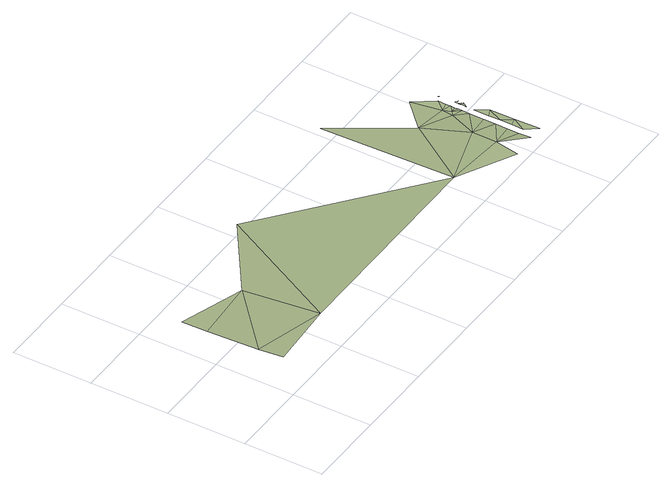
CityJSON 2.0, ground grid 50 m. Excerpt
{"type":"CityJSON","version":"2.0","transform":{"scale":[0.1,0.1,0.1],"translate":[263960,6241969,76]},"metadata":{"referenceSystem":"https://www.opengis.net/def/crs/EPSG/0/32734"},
"CityObjects":{
"terrain1":{"type":"TINRelief","geometry":[{"type":"CompositeSurface","lod":"1","boundaries":[[[0,1,2]],[[3,0,4]],[[4,5,3]],[[2,4,0]],[[6,4,2]],[[6,2,7]],[[8,9,7]],[[10,7,11]],[[9,12,7]],[[7,12,11]],[[13,14,9]],[[15,12,9]],[[9,14,16]],[[17,11,12]],[[16,15,9]],[[12,15,18]],[[11,17,19]],[[12,20,17]],[[18,20,12]],[[21,22,23]],[[23,22,24]],[[11,19,25]],[[24,22,26]],[[27,19,17]],[[27,17,28]],[[17,20,28]],[[22,29,26]],[[29,30,26]],[[31,27,28]],[[27,32,19]],[[31,33,27]],[[33,32,27]],[[30,29,34]],[[19,32,35]],[[25,19,36]],[[19,35,36]],[[37,38,39]],[[40,41,42]],[[38,37,42]],[[41,40,43]],[[43,44,41]],[[37,40,42]],[[44,43,45]],[[44,45,46]],[[40,47,43]],[[47,45,43]],[[48,46,49]],[[50,51,52]],[[51,50,53]],[[52,51,54]]]}]}
},
"vertices":[
[18,236,213],[6,66,238],[471,118,207],[53,590,162],[487,635,135],[70,763,146],[1028,1004,72],[1938,166,138],[2339,5,99],[2370,160,97],[2060,1106,0],[2290,616,56],[2381,321,87],[2510,24,91],[2517,105,80],[2533,266,67],[2525,185,71],[2488,519,47],[2541,346,57],[2510,597,37],[2551,449,48],[2605,25,88],[2618,194,70],[2559,101,80],[2567,181,75],[2492,800,22],[2575,262,66],[2522,542,42],[2556,500,44],[2631,363,56],[2583,342,57],[2559,525,44],[2563,579,39],[2561,551,39],[2593,444,47],[2565,607,36],[2569,663,33],[2620,528,43],[2601,521,43],[2598,496,43],[2605,540,38],[2603,547,38],[2602,534,43],[2606,547,38],[2603,548,38],[2606,555,38],[2604,562,38],[2619,542,38],[2605,575,38],[2624,565,38],[2608,681,31],[2610,682,31],[2607,682,31],[2609,677,31],[2609,687,27]
]}
